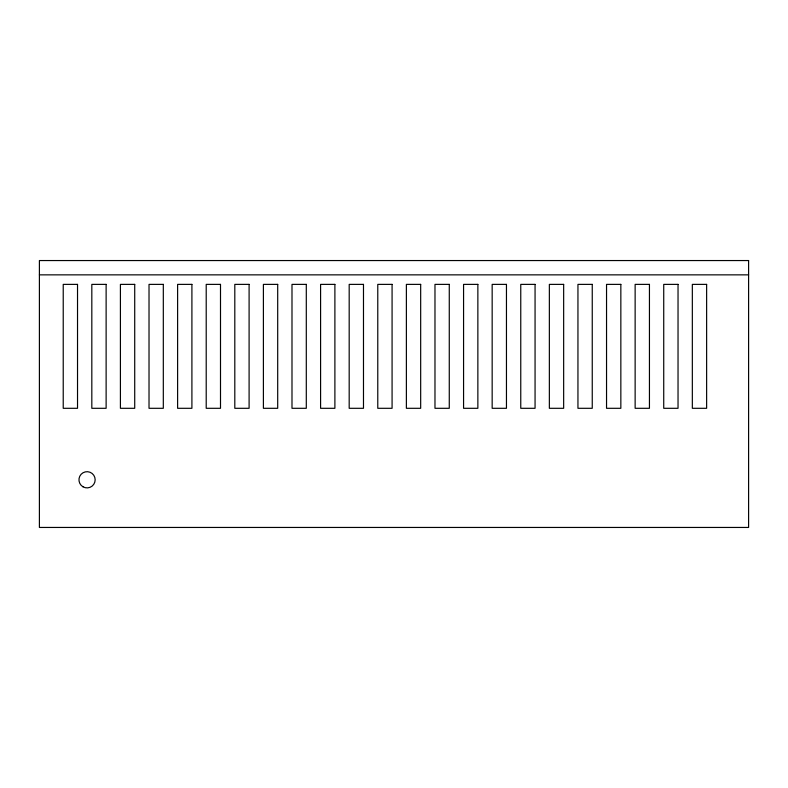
<?xml version="1.0" encoding="UTF-8"?>
<svg xmlns="http://www.w3.org/2000/svg" width="788" height="788" viewBox="0 0 788 788"><rect width="100%" height="100%" fill="white"/><g stroke="black" fill="none" stroke-linecap="round" stroke-linejoin="round"><path stroke-width="1.18" d="M39.4 274.854L748.6 274.854M748.6 260.552L39.4 260.552L39.4 527.448L748.6 527.448L748.6 260.552M77.529 284.379L63.227 284.379L63.227 408.302L77.529 408.302L77.529 284.379M106.124 284.379L91.822 284.379L91.822 408.302L106.124 408.302L106.124 284.379M134.718 284.379L120.416 284.379L120.416 408.302L134.718 408.302L134.718 284.379M163.313 284.379L149.021 284.379L149.021 408.302L163.313 408.302L163.313 284.379M191.908 284.379L177.615 284.379L177.615 408.302L191.908 408.302L191.908 284.379M220.502 284.379L206.21 284.379L206.21 408.302L220.502 408.302L220.502 284.379M249.097 284.379L234.804 284.379L234.804 408.302L249.097 408.302L249.097 284.379M277.701 284.379L263.399 284.379L263.399 408.302L277.701 408.302L277.701 284.379M306.296 284.379L291.993 284.379L291.993 408.302L306.296 408.302L306.296 284.379M334.89 284.379L320.588 284.379L320.588 408.302L334.89 408.302L334.89 284.379M363.485 284.379L349.183 284.379L349.183 408.302L363.485 408.302L363.485 284.379M392.079 284.379L377.777 284.379L377.777 408.302L392.079 408.302L392.079 284.379M420.674 284.379L406.381 284.379L406.381 408.302L420.674 408.302L420.674 284.379M449.268 284.379L434.976 284.379L434.976 408.302L449.268 408.302L449.268 284.379M477.863 284.379L463.571 284.379L463.571 408.302L477.863 408.302L477.863 284.379M506.457 284.379L492.165 284.379L492.165 408.302L506.457 408.302L506.457 284.379M535.062 284.379L520.76 284.379L520.76 408.302L535.062 408.302L535.062 284.379M563.656 284.379L549.354 284.379L549.354 408.302L563.656 408.302L563.656 284.379M592.251 284.379L577.949 284.379L577.949 408.302L592.251 408.302L592.251 284.379M620.845 284.379L606.543 284.379L606.543 408.302L620.845 408.302L620.845 284.379M649.44 284.379L635.138 284.379L635.138 408.302L649.44 408.302L649.44 284.379M678.035 284.379L663.732 284.379L663.732 408.302L678.035 408.302L678.035 284.379M706.629 284.379L692.337 284.379L692.337 408.302L706.629 408.302L706.629 284.379M83.006 486.807A8.107 8.107 0 0 0 95.161 479.784A8.107 8.107 0 0 0 83.006 472.77A8.107 8.107 0 0 0 83.006 486.807"/></g></svg>
